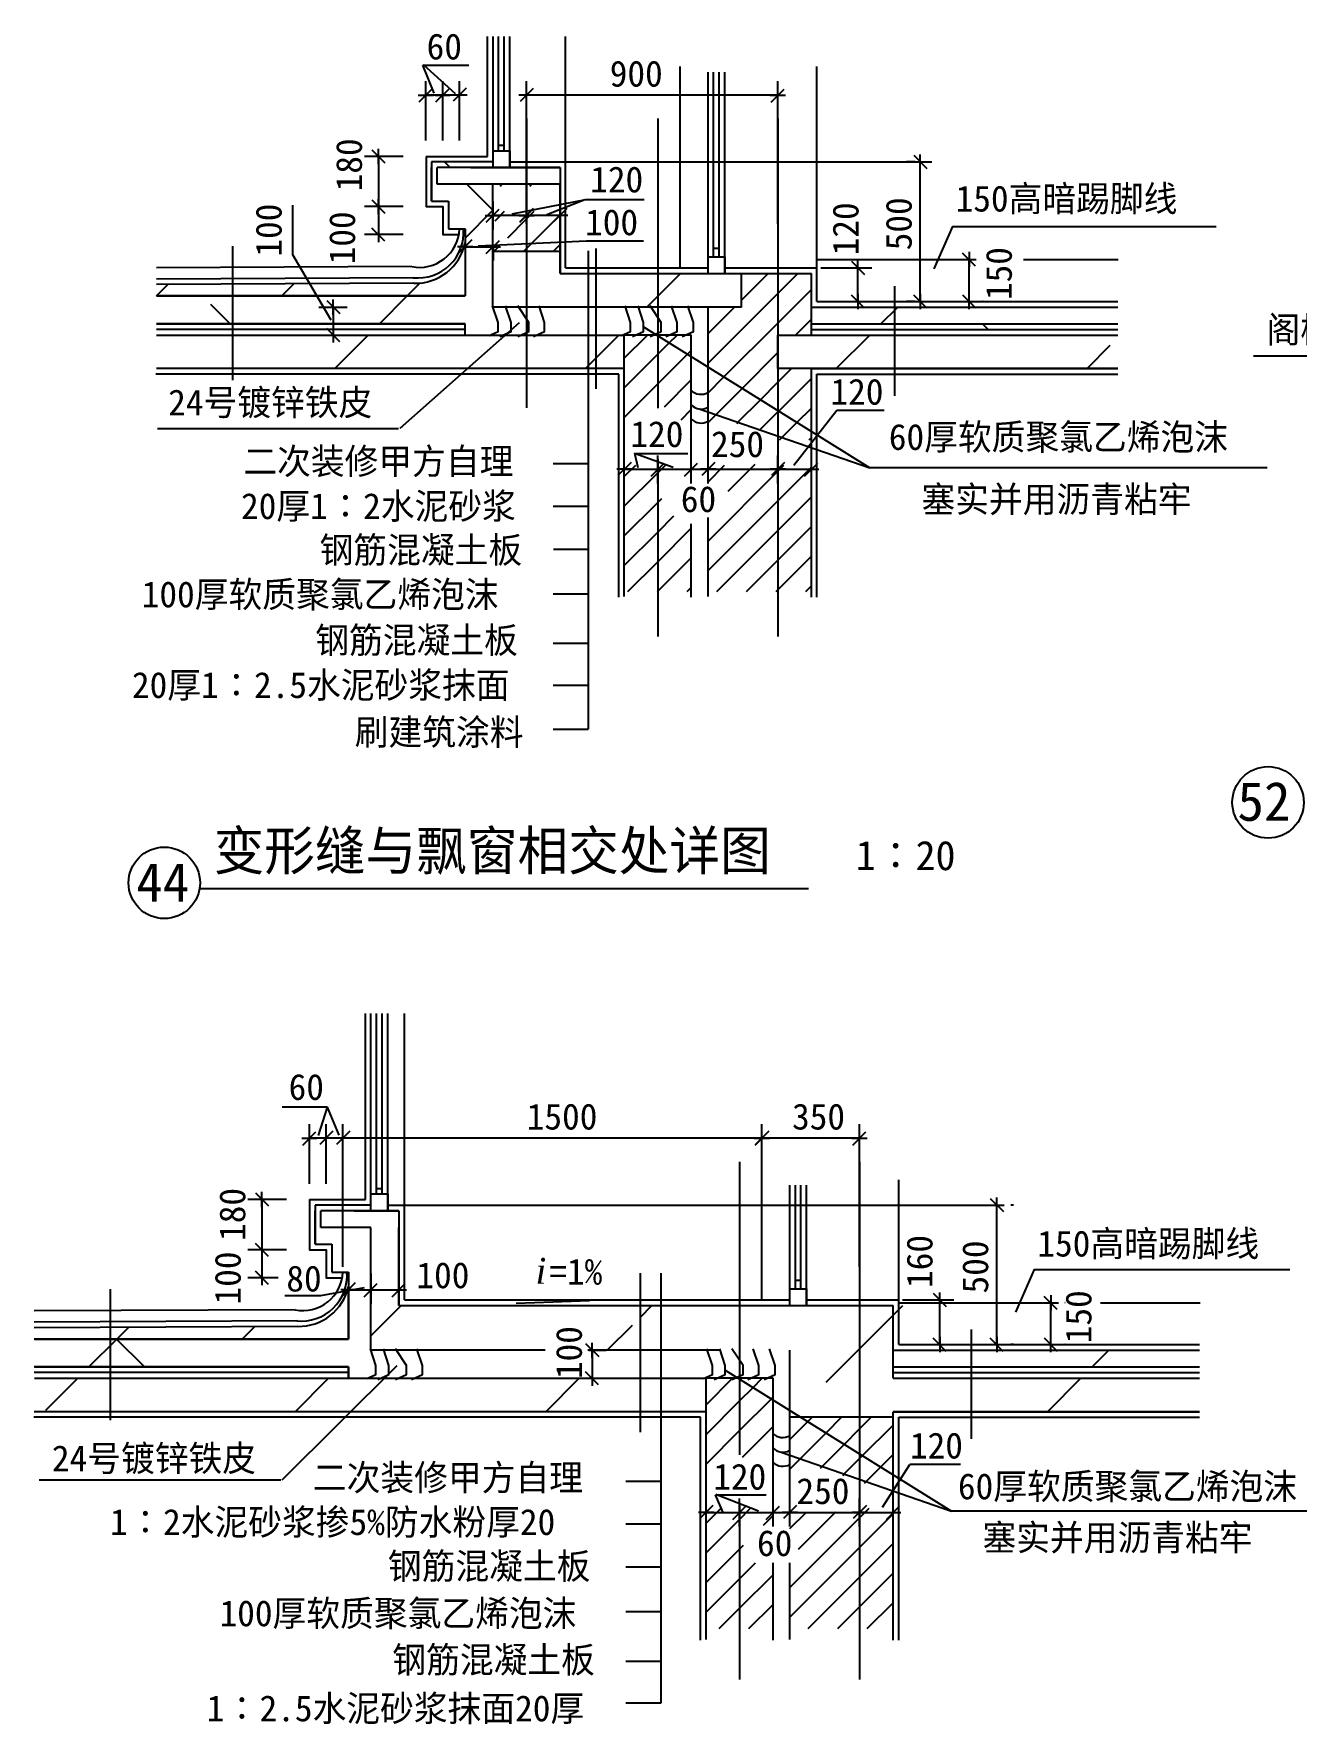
# Model space of a CAD drawing. Header units: metres. Extents: x 291 to 9595, y 493 to 10736.
# Drawn here: x 378 to 4898, y 4685 to 10736 of the extents above; entities that cross this region are included whole.
import ezdxf

# ---------------------------------------------------------------- set-up
doc = ezdxf.new("R2010")
doc.units = ezdxf.units.M
for name, color, linetype in [('A-AXI', 3, 'Continuous'), ('BD', 7, 'Continuous'), ('PUB_DIM', 3, 'Continuous'), ('PUB_TEXT', 7, 'Continuous'), ('S_DOTE', 7, 'Continuous'), ('WALL', 7, 'Continuous'), ('WQ', 7, 'Continuous')]:
    doc.layers.add(name, color=color, linetype=linetype)
pattern_1 = [(45, (0, 0), (-449.013, 449.013), [])]
pattern_2 = [(45, (0, 0), (-224.506, 224.506), [])]

# ---------------------------------------------------------------- blocks, each defined once
blk = doc.blocks.new('_DIMX')
blk.add_line((-137.07, -0.03), (135.36, -0.03))
blk.add_lwpolyline([(-120.56, -122.9), (113.73, 110.61)])

msp = doc.modelspace()

# ---------------------------------------------------------------- hatches: boundary and pattern name
h = msp.add_hatch()
h.set_pattern_fill('ANSI38', scale=300)
h.paths.add_polyline_path([(2021.8, 10196.84), (1822.05, 10196.84), (1822.05, 10256.84), (1942.49, 10256.84), (1942.49, 10256.85), (2022.05, 10256.85), (2022.05, 10276.84), (1802.05, 10276.84), (1802.05, 10136.84), (1862.05, 10136.84), (1862.05, 10036.84), (1921.8, 10036.84), (1921.8, 9797.33), (1088.84, 9797.33), (1088.84, 9697.33), (1921.8, 9697.33), (1921.8, 9657.33), (2011.16, 9657.33), (2040.08, 9670.48), (2040.08, 9702.56), (2021.98, 9757.33), (2021.8, 9757.33)])
h.paths.add_polyline_path([(1049.44, 9797.33), (844.75, 9797.33), (844.75, 9697.33), (1049.44, 9697.33)])
h.paths.add_polyline_path([(1088.84, 9797.33), (1049.44, 9797.33), (1049.44, 9697.33), (1088.84, 9697.33)])
h = msp.add_hatch()
h.set_pattern_fill('ANSI31', scale=1000)
h.paths.add_polyline_path([(2141.99, 9957.33), (2021.8, 9957.33), (2021.8, 9757.88), (2021.98, 9757.33), (2141.98, 9757.33)])
h.paths.add_polyline_path([(2362.93, 9877.33), (2262.05, 9877.33), (2262.05, 9957.33), (2141.99, 9957.33), (2141.98, 9757.33), (2362.93, 9757.33)])
h.paths.add_polyline_path([(2611.99, 9877.33), (2391.32, 9877.33), (2391.32, 9757.33), (2542.94, 9757.33), (2542.94, 9757.33), (2611.99, 9757.33)])
h.paths.add_polyline_path([(2391.32, 9877.33), (2362.93, 9877.33), (2362.93, 9757.33), (2391.32, 9757.33)])
h.paths.add_polyline_path([(2912.03, 9877.33), (2611.99, 9877.33), (2611.99, 9757.33), (2912.03, 9757.33)])
h.paths.add_polyline_path([(3404.37, 9657.33), (3041.99, 9657.33), (3041.99, 9537.33), (3404.37, 9537.33)])
h.paths.add_polyline_path([(3441.66, 9657.33), (3404.37, 9657.33), (3404.37, 9537.33), (3441.66, 9537.33)])
h.paths.add_polyline_path([(4232.59, 9657.33), (3441.66, 9657.33), (3441.66, 9537.33), (4232.59, 9537.33)])
h.paths.add_polyline_path([(2105.25, 9657.33), (1088.84, 9657.33), (1088.84, 9537.33), (2075.36, 9537.33)])
h.paths.add_polyline_path([(2362.93, 9657.33), (2141.98, 9657.33), (2141.98, 9537.33), (2362.93, 9537.33)])
h.paths.add_polyline_path([(2141.98, 9657.33), (2105.25, 9657.33), (2075.36, 9537.33), (2141.98, 9537.33)])
h.paths.add_polyline_path([(2391.32, 9657.33), (2362.93, 9657.33), (2362.93, 9537.33), (2391.32, 9537.33)])
h.paths.add_polyline_path([(2492.03, 9657.33), (2391.32, 9657.33), (2391.32, 9537.33), (2492.03, 9537.33)])
h.paths.add_polyline_path([(1049.44, 9657.33), (844.75, 9657.33), (844.75, 9537.33), (1049.44, 9537.33)])
h.paths.add_polyline_path([(1088.84, 9657.33), (1049.44, 9657.33), (1049.44, 9537.33), (1088.84, 9537.33)])
h.paths.add_polyline_path([(2262.05, 10256.84), (2141.99, 10256.84), (2141.99, 10196.84), (2262.05, 10196.84)])
h.paths.add_polyline_path([(2141.99, 10256.84), (1822.05, 10256.84), (1822.05, 10196.84), (2141.99, 10196.84)])
h = msp.add_hatch()
h.set_pattern_fill('ANSI31', scale=1000)
h.paths.add_polyline_path([(2001.8, 10256.84), (1822.05, 10256.84), (1822.05, 10196.84), (2001.8, 10196.84)])
h = msp.add_hatch()
h.set_pattern_fill('AR-CONC', scale=20)
h.paths.add_polyline_path([(2001.8, 10256.84), (1822.05, 10256.84), (1822.05, 10196.84), (2001.8, 10196.84)])
h = msp.add_hatch()
h.set_pattern_fill('AN32C', scale=100)
h.set_pattern_definition(pattern_2)
h.paths.add_polyline_path([(1049.44, 9839.19), (816.44, 9838.06), (816.44, 9797.33), (1049.44, 9797.33)])
h.paths.add_polyline_path([(1088.84, 9839.38), (1049.44, 9839.19), (1049.44, 9797.33), (1088.84, 9797.33)])
h.paths.add_polyline_path([(1921.8, 9934.14, -0.28), (1759.01, 9842.62), (1088.84, 9839.38), (1088.84, 9797.33), (1921.8, 9797.33)])
h = msp.add_hatch()
h.set_pattern_fill('AN33C', scale=200)
h.set_pattern_definition(pattern_1)
h.paths.add_polyline_path([(2141.99, 9957.33), (2021.8, 9957.33), (2021.8, 9757.88), (2021.98, 9757.33), (2141.98, 9757.33)])
h.paths.add_polyline_path([(2362.93, 9877.33), (2262.05, 9877.33), (2262.05, 9957.33), (2141.99, 9957.33), (2141.98, 9757.33), (2362.93, 9757.33)])
h.paths.add_polyline_path([(2611.99, 9877.33), (2391.32, 9877.33), (2391.32, 9757.33), (2542.94, 9757.33), (2542.94, 9757.33), (2611.99, 9757.33)])
h.paths.add_polyline_path([(2912.03, 9877.33), (2611.99, 9877.33), (2611.99, 9757.33), (2912.03, 9757.33)])
h.paths.add_polyline_path([(2391.32, 9877.33), (2362.93, 9877.33), (2362.93, 9757.33), (2391.32, 9757.33)])
h.paths.add_polyline_path([(1049.44, 9657.33), (844.75, 9657.33), (844.75, 9537.33), (1049.44, 9537.33)])
h.paths.add_polyline_path([(1088.84, 9657.33), (1049.44, 9657.33), (1049.44, 9537.33), (1088.84, 9537.33)])
h.paths.add_polyline_path([(2105.25, 9657.33), (1088.84, 9657.33), (1088.84, 9537.33), (2075.36, 9537.33)])
h.paths.add_polyline_path([(2362.93, 9657.33), (2141.98, 9657.33), (2141.98, 9537.33), (2362.93, 9537.33)])
h.paths.add_polyline_path([(2492.03, 9657.33), (2391.32, 9657.33), (2391.32, 9537.33), (2492.03, 9537.33)])
h.paths.add_polyline_path([(2141.98, 9657.33), (2105.25, 9657.33), (2075.36, 9537.33), (2141.98, 9537.33)])
h.paths.add_polyline_path([(2391.32, 9657.33), (2362.93, 9657.33), (2362.93, 9537.33), (2391.32, 9537.33)])
h.paths.add_polyline_path([(3404.37, 9657.33), (3041.99, 9657.33), (3041.99, 9537.33), (3404.37, 9537.33)])
h.paths.add_polyline_path([(3441.66, 9657.33), (3404.37, 9657.33), (3404.37, 9537.33), (3441.66, 9537.33)])
h.paths.add_polyline_path([(4232.59, 9657.33), (3441.66, 9657.33), (3441.66, 9537.33), (4232.59, 9537.33)])
h = msp.add_hatch()
h.set_pattern_fill('AN33C', scale=200)
h.set_pattern_definition(pattern_1)
h.paths.add_polyline_path([(4259.32, 9757.33), (3441.66, 9757.33), (3441.66, 9697.33), (4259.32, 9697.33)])
h.paths.add_polyline_path([(3441.66, 9757.33), (3404.37, 9757.33), (3404.37, 9697.33), (3441.66, 9697.33)])
h.paths.add_polyline_path([(3404.37, 9757.33), (3162.03, 9757.33), (3162.03, 9697.33), (3404.37, 9697.33)])
h = msp.add_hatch()
h.set_pattern_fill('ANSI38', scale=300)
h.paths.add_polyline_path([(3644.2, 9697.33), (3162.03, 9697.33), (3162.03, 9677.33), (3644.2, 9677.33)])
h.paths.add_polyline_path([(4259.32, 9697.33), (3681.6, 9697.33), (3681.6, 9677.33), (4259.32, 9677.33)])
h.paths.add_polyline_path([(3681.6, 9697.33), (3644.2, 9697.33), (3644.2, 9677.33), (3681.6, 9677.33)])
h = msp.add_hatch()
h.set_pattern_fill('ANSI38', scale=300)
h.paths.add_polyline_path([(1584.6, 6462.68), (1404.86, 6462.68), (1404.86, 6522.68), (1525.29, 6522.68), (1525.29, 6522.68), (1584.86, 6522.68), (1584.86, 6542.68), (1384.86, 6542.68), (1384.86, 6402.68), (1444.86, 6402.68), (1444.86, 6302.68), (1504.6, 6302.68), (1504.6, 6063.16), (1504.6, 5963.16), (1504.6, 5923.16), (1584.6, 5923.16), (1584.6, 5983.16)])
h = msp.add_hatch()
h.set_pattern_fill('AN33C', scale=200)
h.set_pattern_definition(pattern_1)
h.paths.add_polyline_path([(612.25, 5923.16), (420.61, 5923.16), (420.61, 5803.16), (612.25, 5803.16)])
h.paths.add_polyline_path([(651.65, 5923.16), (612.25, 5923.16), (612.25, 5803.16), (651.65, 5803.16)])
h.paths.add_polyline_path([(1668.06, 5923.16), (651.65, 5923.16), (651.65, 5803.16), (1638.17, 5803.16)])
h.paths.add_polyline_path([(2521.22, 5923.16), (1668.06, 5923.16), (1638.17, 5803.16), (2521.22, 5803.16)])
h.paths.add_polyline_path([(2914.86, 5923.16), (2549.6, 5923.16), (2549.6, 5803.16), (2914.86, 5803.16)])
h.paths.add_polyline_path([(3827.2, 5923.16), (3584.86, 5923.16), (3584.86, 5803.16), (3827.2, 5803.16)])
h.paths.add_polyline_path([(4625.32, 5923.16), (3864.49, 5923.16), (3864.49, 5803.16), (4625.32, 5803.16)])
h.paths.add_polyline_path([(3864.49, 5923.16), (3827.2, 5923.16), (3827.2, 5803.16), (3864.49, 5803.16)])
h.paths.add_polyline_path([(3034.82, 6183.16), (2549.6, 6183.16), (2549.6, 6023.16), (3034.82, 6023.16)])
h.paths.add_polyline_path([(3464.82, 6183.16), (3034.82, 6183.16), (3034.82, 6023.16), (3214.86, 6023.16), (3214.86, 5808.41), (3255.37, 5783.16), (3464.82, 5783.16)])
h.paths.add_polyline_path([(3584.86, 6183.16), (3464.82, 6183.16), (3464.82, 5783.16), (3584.86, 5783.16), (3584.86, 5923.16)])
h.paths.add_polyline_path([(2521.22, 6183.16), (1684.86, 6183.16), (1684.86, 6522.68), (1404.86, 6522.68), (1404.86, 6462.68), (1584.6, 6462.68), (1584.6, 6023.72), (1584.79, 6023.16), (2521.22, 6023.16)])
h = msp.add_hatch()
h.set_pattern_fill('AR-CONC', scale=20)
h.paths.add_polyline_path([(1584.6, 6522.68), (1404.86, 6522.68), (1404.86, 6462.68), (1584.6, 6462.68)])
h = msp.add_hatch()
h.set_pattern_fill('ANSI31', scale=1000)
h.paths.add_polyline_path([(1584.6, 6522.68), (1404.86, 6522.68), (1404.86, 6462.68), (1584.6, 6462.68)])
h = msp.add_hatch()
h.set_pattern_fill('ANSI31', scale=1000)
h.paths.add_polyline_path([(1684.86, 6183.16), (1684.86, 6522.68), (1404.86, 6522.68), (1404.86, 6462.68), (1584.6, 6462.68), (1584.6, 6023.72), (1584.79, 6023.16), (2521.22, 6023.16), (2521.22, 6183.16)])
h.paths.add_polyline_path([(2904.82, 6183.16), (2549.6, 6183.16), (2549.6, 6023.16), (2904.82, 6023.16)])
h.paths.add_polyline_path([(3334.82, 6183.16), (2904.82, 6183.16), (2904.82, 6023.16), (3084.86, 6023.16), (3084.86, 5808.41), (3125.37, 5783.16), (3334.82, 5783.16)])
h.paths.add_polyline_path([(3454.86, 5923.16), (3454.86, 6183.16), (3334.82, 6183.16), (3334.82, 5783.16), (3454.86, 5783.16)])
h = msp.add_hatch()
h.set_pattern_fill('AN32C', scale=100)
h.set_pattern_definition(pattern_2)
h.paths.add_polyline_path([(612.25, 6105.02), (379.24, 6103.89), (379.24, 6063.16), (612.25, 6063.16)])
h.paths.add_polyline_path([(651.65, 6105.21), (612.25, 6105.02), (612.25, 6063.16), (651.65, 6063.16)])
h.paths.add_polyline_path([(1484.6, 6199.98, -0.28), (1321.82, 6108.46), (651.65, 6105.21), (651.65, 6063.16), (1484.6, 6063.16)])
h = msp.add_hatch()
h.set_pattern_fill('ANSI38', scale=300)
h.paths.add_polyline_path([(612.25, 6063.16), (379.24, 6063.16), (379.24, 5963.16), (612.25, 5963.16)])
h.paths.add_polyline_path([(651.65, 6063.16), (612.25, 6063.16), (612.25, 5963.16), (651.65, 5963.16)])
h.paths.add_polyline_path([(1484.6, 6063.16), (651.65, 6063.16), (651.65, 5963.16), (1484.6, 5963.16)])
h = msp.add_hatch()
h.set_pattern_fill('AN33C', scale=200)
h.set_pattern_definition(pattern_1)
h.paths.add_polyline_path([(4552.15, 6023.16), (3734.49, 6023.16), (3734.49, 5963.16), (4552.15, 5963.16)])
h.paths.add_polyline_path([(3734.49, 6023.16), (3697.2, 6023.16), (3697.2, 5963.16), (3734.49, 5963.16)])
h.paths.add_polyline_path([(3697.2, 6023.16), (3454.86, 6023.16), (3454.86, 5963.16), (3697.2, 5963.16)])
h = msp.add_hatch()
h.set_pattern_fill('ANSI38', scale=300)
h.paths.add_polyline_path([(3937.04, 5963.16), (3454.86, 5963.16), (3454.86, 5943.16), (3937.04, 5943.16)])
h.paths.add_polyline_path([(4552.15, 5963.16), (3974.43, 5963.16), (3974.43, 5943.16), (4552.15, 5943.16)])
h.paths.add_polyline_path([(3974.43, 5963.16), (3937.04, 5963.16), (3937.04, 5943.16), (3974.43, 5943.16)])
h = msp.add_hatch()
h.set_pattern_fill('ANSI31', scale=1000)
h.paths.add_polyline_path([(612.25, 5923.16), (420.61, 5923.16), (420.61, 5803.16), (612.25, 5803.16)])
h.paths.add_polyline_path([(651.65, 5923.16), (612.25, 5923.16), (612.25, 5803.16), (651.65, 5803.16)])
h.paths.add_polyline_path([(1668.06, 5923.16), (651.65, 5923.16), (651.65, 5803.16), (1638.17, 5803.16)])
h.paths.add_polyline_path([(2521.22, 5923.16), (1668.06, 5923.16), (1638.17, 5803.16), (2521.22, 5803.16)])
h.paths.add_polyline_path([(2914.86, 5923.16), (2549.6, 5923.16), (2549.6, 5803.16), (2914.86, 5803.16)])
h.paths.add_polyline_path([(2549.6, 5923.16), (2521.22, 5923.16), (2521.22, 5803.16), (2549.6, 5803.16)])
h.paths.add_polyline_path([(3827.2, 5923.16), (3584.86, 5923.16), (3584.86, 5803.16), (3827.2, 5803.16)])
h.paths.add_polyline_path([(3864.49, 5923.16), (3827.2, 5923.16), (3827.2, 5803.16), (3864.49, 5803.16)])
h.paths.add_polyline_path([(4625.32, 5923.16), (3864.49, 5923.16), (3864.49, 5803.16), (4625.32, 5803.16)])

# ---------------------------------------------------------------- linework, layer by layer
for p, q in [((2002.05, 10296.85), (2002.05, 10725.31)), ((2022.05, 10316.85), (2022.05, 10725.31)), ((2042.05, 10316.85), (2042.05, 10725.31)), ((2062.05, 10316.85), (2062.05, 10725.31)), ((2082.05, 10316.85), (2082.05, 10725.31)), ((2282.05, 10067.96), (2282.05, 10725.31)), ((1810.91, 10522.95), (1771.26, 10622.97)), ((1771.26, 10622.97), (1935.79, 10622.97)), ((1887.23, 10520.97), (1773.25, 10623.96)), ((2691.99, 9897.3), (2691.99, 10618.46)), ((2792.03, 9937.33), (2792.03, 10598.46)), ((2812.03, 9937.33), (2812.03, 10598.46)), ((2832.03, 9937.33), (2832.03, 10598.46)), ((2852.03, 9937.33), (2852.03, 10598.46)), ((3182.03, 9777.3), (3182.03, 10618.46)), ((1782.05, 10296.85), (2002.05, 10296.85)), ((2022.05, 10256.85), (2022.05, 10316.85)), ((2022.05, 10256.85), (2022.05, 10316.85)), ((2022.05, 10316.85), (2082.05, 10316.85)), ((2022.05, 10316.85), (2082.05, 10316.85)), ((2022.05, 10256.85), (2022.05, 10316.85)), ((2022.05, 10316.85), (2082.05, 10316.85)), ((2042.05, 10336.85), (2062.05, 10336.85)), ((2082.05, 10256.85), (2082.05, 10316.85)), ((2082.05, 10256.85), (2082.05, 10316.85)), ((2082.05, 10316.85), (2082.05, 10256.85)), ((1802.05, 10276.84), (1802.05, 10136.84)), ((1802.05, 10136.84), (1802.05, 10256.84)), ((2082.05, 10276.85), (2282.05, 10276.85)), ((2262.05, 10256.85), (2262.05, 9877.33)), ((2047.38, 10190.53), (2053.69, 10196.84)), ((2153.45, 10190.53), (2159.76, 10196.84)), ((2259.51, 10190.53), (2262.05, 10193.07)), ((1305.73, 9944.04), (1305.73, 10122.58)), ((1802.05, 10136.84), (1862.05, 10136.84)), ((1862.05, 10136.84), (1862.05, 10036.84)), ((2090.81, 10091.09), (2354.76, 10142.73)), ((2215.11, 10089.12), (2350.53, 10142.7)), ((2354.76, 10142.73), (2563.33, 10142.73)), ((2029.49, 10066.58), (2063.45, 10100.53)), ((2074.52, 10005.54), (2141.99, 10073.01)), ((2141.99, 10073.01), (2169.51, 10100.53)), ((2141.99, 9966.94), (2262.05, 10087.01)), ((2282.05, 9897.33), (2282.05, 10067.96)), ((1862.05, 10036.84), (1921.8, 10036.84)), ((1921.8, 10036.84), (1921.8, 9797.33)), ((1968.67, 9976.81), (2357.16, 9994.75)), ((2357.16, 9994.75), (2561.2, 9994.75)), ((1088.84, 9975.57), (1088.84, 9495.77)), ((1442.6, 9711.06), (1305.73, 9944.04)), ((2021.8, 9957.33), (2262.05, 9957.33)), ((2026.31, 9957.33), (2045.56, 9976.58)), ((2132.37, 9957.33), (2141.99, 9966.94)), ((2238.44, 9957.33), (2262.05, 9980.94)), ((2362.93, 9958.87), (2362.93, 8246.82)), ((2391.32, 9464.2), (2391.32, 9967.03)), ((2792.03, 9877.33), (2792.03, 9937.33)), ((2792.03, 9877.33), (2792.03, 9937.33)), ((2792.03, 9937.33), (2852.03, 9937.33)), ((2792.03, 9937.33), (2852.03, 9937.33)), ((2792.03, 9877.33), (2792.03, 9937.33)), ((2792.03, 9937.33), (2852.03, 9937.33)), ((2832.03, 9967.33), (2812.03, 9967.33)), ((2852.03, 9877.33), (2852.03, 9937.33)), ((2852.03, 9877.33), (2852.03, 9937.33)), ((2852.03, 9937.33), (2852.03, 9877.33)), ((2262.05, 9877.33), (3162.03, 9877.33)), ((2282.05, 9897.33), (2562.03, 9897.3)), ((2912.03, 9757.33), (2912.03, 9877.33)), ((2912.03, 9782.39), (3006.97, 9877.33)), ((3041.99, 9806.28), (3113.04, 9877.33)), ((3162.03, 9657.33), (3162.03, 9877.33)), ((2792.03, 9556.32), (3041.99, 9806.28)), ((3041.99, 9700.22), (3162.03, 9820.26)), ((3459.25, 9831.8), (3459.25, 9439.99)), ((816.84, 9797.33), (1921.8, 9797.33)), ((2542.03, 9757.33), (2021.8, 9757.33)), ((2912.03, 9757.33), (2021.8, 9757.33)), ((2792.03, 9662.39), (2886.97, 9757.33)), ((2792.03, 9132.36), (2792.03, 9757.33)), ((3162.03, 9757.33), (4259.32, 9757.33)), ((816.84, 9697.33), (1921.8, 9697.33)), ((1921.8, 9657.33), (1921.8, 9697.33)), ((2561.03, 9686.52), (3371.35, 9181.57)), ((2848.91, 9507.13), (3041.99, 9700.22)), ((3105.17, 9657.33), (3162.03, 9714.19)), ((3162.03, 9697.33), (4259.32, 9697.33)), ((816.84, 9657.33), (2492.03, 9657.33)), ((2492.03, 8721.47), (2492.03, 9657.33)), ((2732.03, 9657.33), (2492.03, 9657.33)), ((2492.03, 9574.52), (2574.84, 9657.33)), ((2611.99, 9588.41), (2652.87, 9629.3)), ((2652.87, 9629.3), (2680.91, 9657.33)), ((2732.03, 9127.36), (2732.03, 9657.33)), ((3041.99, 9657.33), (4259.38, 9657.33)), ((3041.99, 9537.33), (3041.99, 9657.33)), ((3162.03, 9677.33), (4259.38, 9677.33)), ((2492.03, 9468.45), (2611.99, 9588.41)), ((2611.99, 9482.35), (2718.22, 9588.58)), ((2718.22, 9588.58), (2732.03, 9602.39)), ((2914.25, 9466.41), (3041.99, 9594.15)), ((4744.8, 9583.25), (5813.23, 9583.25)), ((2472.03, 9517.33), (814.78, 9517.33)), ((2492.03, 9537.33), (816.44, 9537.33)), ((2472.03, 8719.06), (2472.03, 9517.33)), ((2792.03, 9450.26), (2848.91, 9507.13)), ((4259.38, 9537.33), (3041.99, 9537.33)), ((3041.99, 9488.08), (3091.24, 9537.33)), ((3044.94, 9384.97), (3162.03, 9502.06)), ((3162.03, 8719.48), (3162.03, 9537.33)), ((3182.03, 9300.88), (3182.03, 9517.33)), ((3182.03, 8719.06), (3182.03, 9517.33)), ((3182.03, 9517.33), (4259.38, 9517.33)), ((2492.03, 9362.39), (2611.99, 9482.35)), ((2636.38, 9400.67), (2732.03, 9496.32)), ((2819.9, 9372.06), (2914.25, 9466.41)), ((2979.6, 9425.69), (3041.99, 9488.08)), ((2695.2, 9353.43), (2732.03, 9390.26)), ((2898.73, 9344.83), (2979.6, 9425.69)), ((2977.57, 9317.6), (3041.98, 9382.02)), ((3041.98, 9382.02), (3044.94, 9384.97)), ((3098.96, 9191.65), (3253.49, 9388.14)), ((3110.29, 9344.25), (3162.03, 9395.99)), ((3253.49, 9388.14), (3423.23, 9388.14)), ((821.1, 9322.77), (1683.75, 9322.77)), ((2792.03, 9344.19), (2819.9, 9372.06)), ((2894.79, 9340.88), (2898.73, 9344.83)), ((3056.4, 9290.36), (3110.29, 9344.25)), ((2729.37, 9281.53), (2732.03, 9284.19)), ((2976.25, 9316.28), (2977.57, 9317.6)), ((3047.57, 9281.53), (3056.4, 9290.36)), ((3153.63, 9281.53), (3162.03, 9289.93)), ((2237.49, 9197.75), (2363.14, 9197.75)), ((2528.74, 9233.05), (2719.26, 9233.05)), ((2667.3, 9183.13), (2528.74, 9233.05)), ((2542.06, 9182.46), (2529.4, 9233.05)), ((2492.03, 9150.26), (2533.31, 9191.53)), ((2492.03, 9044.19), (2611.98, 9164.15)), ((2611.98, 9164.15), (2639.37, 9191.53)), ((2792.03, 9132.06), (2851.5, 9191.53)), ((2792.03, 8919.93), (3041.98, 9169.88)), ((2864.34, 9098.31), (2960.68, 9194.64)), ((3041.98, 9169.88), (3063.63, 9191.53)), ((3041.98, 9063.81), (3162.03, 9183.86)), ((4793.86, 9181.57), (3371.35, 9181.57)), ((3041.98, 8957.75), (3162.03, 9077.79)), ((2237.61, 9044.72), (2363.27, 9044.72)), ((2492.03, 8938.12), (2611.98, 9058.08)), ((2611.98, 9058.08), (2626.45, 9072.55)), ((2792.03, 8813.86), (3041.98, 9063.81)), ((2611.98, 8952.01), (2669.66, 9009.69)), ((2611.98, 8845.94), (2732.03, 8965.99)), ((2732.03, 8719.48), (2732.03, 8981.64)), ((2792.03, 8721.47), (2792.03, 9004.12)), ((2823.44, 8739.21), (3041.98, 8957.75)), ((3041.98, 8851.68), (3162.03, 8971.73)), ((2492.03, 8832.06), (2611.98, 8952.01)), ((2238.59, 8890.8), (2364.24, 8890.8)), ((2505.24, 8739.21), (2611.98, 8845.94)), ((2611.98, 8739.88), (2732.03, 8859.93)), ((2929.51, 8739.21), (3041.98, 8851.68)), ((3041.98, 8745.61), (3162.03, 8865.66)), ((2237.55, 8730.84), (2363.2, 8730.84)), ((2611.31, 8739.21), (2611.98, 8739.88)), ((2717.38, 8739.21), (2732.03, 8753.86)), ((3035.57, 8739.21), (3041.98, 8745.61)), ((3141.64, 8739.21), (3162.03, 8759.6)), ((2237.95, 8553.86), (2363.61, 8553.86)), ((2237.82, 8403.58), (2363.47, 8403.58)), ((2236.89, 8246.6), (2362.55, 8246.6)), ((1564.86, 6562.68), (1564.86, 7228.82)), ((1584.86, 6582.68), (1584.86, 7228.82)), ((1604.86, 6582.68), (1604.86, 7228.82)), ((1624.86, 6582.68), (1624.86, 7228.82)), ((1644.86, 6582.68), (1644.86, 7228.82)), ((1704.86, 6333.79), (1704.86, 7228.82)), ((1429.5, 6893.41), (1266.54, 6893.41)), ((1428.18, 6893.41), (1396.38, 6791.48)), ((1470.57, 6792.8), (1429.5, 6893.41)), ((1604.86, 6602.68), (1624.86, 6602.68)), ((2984.86, 6203.13), (2984.86, 6633.51)), ((3084.86, 6243.16), (3084.86, 6613.51)), ((3104.86, 6243.16), (3104.86, 6613.51)), ((3124.86, 6243.16), (3124.86, 6613.51)), ((3144.86, 6243.16), (3144.86, 6613.51)), ((3474.86, 6043.13), (3474.86, 6633.51)), ((1364.86, 6562.68), (1564.86, 6562.68)), ((1384.86, 6542.68), (1384.86, 6402.68)), ((1584.86, 6522.68), (1584.86, 6582.68)), ((1584.86, 6522.68), (1584.86, 6582.68)), ((1584.86, 6582.68), (1644.86, 6582.68)), ((1584.86, 6582.68), (1644.86, 6582.68)), ((1584.86, 6522.68), (1584.86, 6582.68)), ((1584.86, 6582.68), (1644.86, 6582.68)), ((1644.86, 6522.68), (1644.86, 6582.68)), ((1644.86, 6522.68), (1644.86, 6582.68)), ((1644.86, 6582.68), (1644.86, 6522.68)), ((1644.86, 6542.68), (1704.86, 6542.68)), ((1384.86, 6402.68), (1384.86, 6522.68)), ((1525.29, 6522.68), (1684.86, 6522.68)), ((1684.86, 6522.68), (1684.86, 6183.16)), ((1384.86, 6402.68), (1444.86, 6402.68)), ((1444.86, 6402.68), (1444.86, 6302.68)), ((1444.86, 6302.68), (1504.6, 6302.68)), ((1504.6, 6302.68), (1504.6, 6063.16)), ((1704.86, 6203.16), (1704.86, 6333.79)), ((2549.6, 5730.03), (2549.6, 6298.83)), ((2623.27, 6299.3), (2623.27, 4759.91)), ((651.65, 6241.41), (651.65, 5772.44)), ((1560.56, 6246.46), (1403.83, 6217.32)), ((1504.6, 6063.16), (1504.6, 6252.57)), ((3084.86, 6243.16), (3144.86, 6243.16)), ((3084.86, 6243.16), (3144.86, 6243.16)), ((3084.86, 6183.16), (3084.86, 6243.16)), ((3084.86, 6183.16), (3084.86, 6243.16)), ((3124.86, 6273.16), (3104.86, 6273.16)), ((3144.86, 6183.16), (3144.86, 6243.16)), ((3144.86, 6183.16), (3144.86, 6243.16)), ((1403.83, 6217.32), (1276.26, 6217.32)), ((1684.86, 6183.16), (3454.86, 6183.16)), ((1704.86, 6203.16), (2854.86, 6203.13)), ((3454.86, 5923.16), (3454.86, 6183.16)), ((379.65, 6063.16), (1504.6, 6063.16)), ((3734.49, 6097.62), (3734.49, 5705.81)), ((2209.14, 6023.16), (1584.6, 6023.16)), ((2834.86, 6023.16), (2361.38, 6023.16)), ((3084.86, 5409.21), (3084.86, 6023.16)), ((3454.86, 6023.16), (4552.15, 6023.16)), ((379.65, 5963.16), (1504.6, 5963.16)), ((1504.6, 5963.16), (1504.6, 5923.16)), ((2853.86, 5952.35), (3664.18, 5447.4)), ((3454.86, 5963.16), (4552.15, 5963.16)), ((3454.86, 5943.16), (4552.21, 5943.16)), ((379.65, 5923.16), (2784.86, 5923.16)), ((3024.86, 5923.16), (2784.86, 5923.16)), ((2784.86, 4987.3), (2784.86, 5923.16)), ((2784.86, 5827.92), (2880.1, 5923.16)), ((2904.82, 5841.81), (2953.36, 5890.35)), ((2953.36, 5890.35), (2986.17, 5923.16)), ((3024.86, 5399.69), (3024.86, 5923.16)), ((3454.86, 5923.16), (4552.21, 5923.16)), ((2784.86, 5721.85), (2904.82, 5841.81)), ((2904.82, 5735.74), (3018.7, 5849.63)), ((3018.7, 5849.63), (3024.86, 5855.79)), ((2764.86, 5783.16), (377.58, 5783.16)), ((2784.86, 5803.16), (379.24, 5803.16)), ((2764.86, 4984.89), (2764.86, 5783.16)), ((2914.99, 5639.85), (3024.86, 5749.72)), ((3454.86, 5783.16), (3084.86, 5783.16)), ((3084.86, 5703.65), (3149.39, 5768.19)), ((3149.39, 5768.19), (3164.37, 5783.16)), ((3214.74, 5727.47), (3270.43, 5783.16)), ((3334.82, 5741.48), (3376.5, 5783.16)), ((3345.43, 5646.03), (3454.86, 5755.46)), ((3454.86, 4985.31), (3454.86, 5803.16)), ((4552.21, 5803.16), (3454.86, 5803.16)), ((3474.86, 5566.71), (3474.86, 5783.16)), ((3474.86, 4984.89), (3474.86, 5783.16)), ((3474.86, 5783.16), (4552.21, 5783.16)), ((2784.86, 5615.79), (2904.82, 5735.74)), ((3121.97, 5634.7), (3214.74, 5727.47)), ((3280.09, 5686.75), (3334.82, 5741.48)), ((3084.86, 5597.59), (3121.97, 5634.7)), ((3200.8, 5607.46), (3280.09, 5686.75)), ((3279.64, 5580.23), (3334.81, 5635.41)), ((3334.81, 5635.41), (3345.43, 5646.03)), ((3410.78, 5605.31), (3454.86, 5649.39)), ((3194.31, 5600.97), (3200.8, 5607.46)), ((3274.51, 5575.11), (3279.64, 5580.23)), ((3358.47, 5553), (3410.78, 5605.31)), ((3416.15, 5460.95), (3515.1, 5614.59)), ((3514.53, 5615.22), (3695.51, 5615.22)), ((396.31, 5559.61), (1262.68, 5559.61)), ((2497.1, 5554.58), (2622.75, 5554.58)), ((2972.83, 5447.62), (2819.45, 5506.77)), ((3352.83, 5547.36), (3358.47, 5553)), ((2784.86, 5403.65), (2838.57, 5457.36)), ((2844.57, 5444.94), (2818.56, 5505.87)), ((2818.56, 5505.87), (3000.64, 5505.87)), ((2904.81, 5417.54), (2944.63, 5457.36)), ((3334.81, 5423.28), (3368.89, 5457.36)), ((5053.47, 5447.4), (3664.18, 5447.4)), ((2497.22, 5401.55), (2622.88, 5401.55)), ((2784.86, 5297.59), (2904.81, 5417.54)), ((2990.81, 5397.48), (3024.86, 5431.52)), ((3084.86, 5385.46), (3141.94, 5441.55)), ((3084.86, 5173.32), (3334.81, 5423.28)), ((3116.32, 5310.86), (3249.69, 5444.22)), ((3334.81, 5317.21), (3454.86, 5437.26)), ((2904.81, 5311.48), (2919.28, 5325.95)), ((3334.81, 5211.14), (3454.86, 5331.19)), ((2784.86, 5191.52), (2904.81, 5311.48)), ((3084.86, 5067.26), (3334.81, 5317.21)), ((2498.2, 5247.64), (2623.85, 5247.64)), ((2784.86, 5085.46), (2904.81, 5205.41)), ((2904.81, 5205.41), (2961.39, 5261.98)), ((2904.81, 5099.34), (3024.86, 5219.39)), ((3024.86, 4985.31), (3024.86, 5261.8)), ((3084.86, 4987.3), (3084.86, 5262.59)), ((3150.14, 5026.47), (3334.81, 5211.14)), ((3334.81, 5105.08), (3454.86, 5225.13)), ((2497.16, 5087.68), (2622.81, 5087.68)), ((2831.94, 5026.47), (2904.81, 5099.34)), ((2938, 5026.47), (3024.86, 5113.32)), ((3256.2, 5026.47), (3334.81, 5105.08)), ((3362.27, 5026.47), (3454.86, 5119.06)), ((2497.56, 4910.7), (2623.22, 4910.7)), ((2497.43, 4760.42), (2623.08, 4760.42))]:
    msp.add_line(p, q)
for points in [[(1782.05, 10296.85), (1782.05, 10116.84), (1842.05, 10116.84), (1842.05, 10016.84), (1899.57, 10016.84)], [(2282.05, 10276.85), (2691.99, 10276.85)], [(2691.99, 10276.85), (3593.34, 10276.85)], [(3601.32, 9893.99), (3668.21, 10046.19), (4611.89, 10046.19)], [(3182.03, 9927.33), (3752.7, 9927.33)], [(3921.88, 9927.33), (4260.9, 9927.33)], [(2562.03, 9897.3), (2792.03, 9897.3)], [(2852.03, 9897.3), (3182.03, 9897.3)], [(2007.89, 9655.84), (2040.08, 9670.48), (2040.08, 9702.56), (2020.42, 9762.04)], [(2021.8, 9777.33), (2022.05, 9777.33)], [(2046.8, 9652.45), (2086.45, 9670.48), (2086.45, 9702.56), (2066.8, 9762.04)], [(2110.32, 9652.45), (2149.97, 9670.48), (2149.97, 9702.56), (2110.32, 9762.04)], [(2166.79, 9652.45), (2206.44, 9670.48), (2206.44, 9702.56), (2186.79, 9762.04)], [(2482.47, 9655.85), (2514.65, 9670.49), (2514.65, 9702.56), (2495, 9762.04)], [(2521.38, 9652.46), (2561.03, 9670.49), (2561.03, 9702.56), (2541.38, 9762.04)], [(2584.9, 9652.46), (2624.55, 9670.49), (2624.55, 9702.56), (2584.9, 9762.04)], [(2641.36, 9652.46), (2681.02, 9670.49), (2681.02, 9702.56), (2661.36, 9762.04)], [(2699.84, 9652.46), (2739.5, 9670.49), (2739.5, 9702.56), (2719.84, 9762.04)], [(3182.03, 9777.3), (4259.32, 9777.3)], [(1689.97, 9323.86), (2116.51, 9702.56)], [(2760.61, 9392.54), (3371.35, 9181.57)], [(975.07, 7676.01), (3151.41, 7676.01)], [(1364.86, 6562.68), (1364.86, 6382.68), (1424.86, 6382.68), (1424.86, 6282.68), (1482.37, 6282.68)], [(1704.86, 6542.68), (2985.05, 6542.68)], [(2985.05, 6542.68), (3853.01, 6542.68)], [(3894.15, 6159.81), (3961.04, 6312.02), (4874.98, 6312.02)], [(3084.86, 6183.16), (3084.86, 6243.16), (3144.86, 6243.16), (3144.86, 6183.16)], [(2854.86, 6203.13), (3084.86, 6203.13)], [(3144.86, 6203.13), (3474.86, 6203.13)], [(3474.86, 6193.16), (4047.25, 6193.16)], [(4197.34, 6193.16), (4553.73, 6193.16)], [(1570.7, 5921.68), (1602.88, 5936.31), (1602.88, 5968.39), (1583.23, 6027.87)], [(1584.6, 6043.16), (1584.86, 6043.16)], [(1609.61, 5918.29), (1649.26, 5936.31), (1649.26, 5968.39), (1629.61, 6027.87)], [(1673.13, 5918.29), (1712.78, 5936.31), (1712.78, 5968.39), (1673.13, 6027.87)], [(1729.59, 5918.29), (1769.25, 5936.31), (1769.25, 5968.39), (1749.59, 6027.87)], [(2775.3, 5921.68), (2807.49, 5936.31), (2807.49, 5968.39), (2787.83, 6027.87)], [(2814.21, 5918.29), (2853.86, 5936.31), (2853.86, 5968.39), (2834.21, 6027.87)], [(2877.73, 5918.29), (2917.38, 5936.31), (2917.38, 5968.39), (2877.73, 6027.87)], [(2934.19, 5918.29), (2973.85, 5936.31), (2973.85, 5968.39), (2954.19, 6027.87)], [(2992.67, 5918.29), (3032.33, 5936.31), (3032.33, 5968.39), (3012.67, 6027.87)], [(3474.86, 6043.13), (4552.15, 6043.13)], [(1267.04, 5559.61), (1679.32, 5968.39)], [(1504.6, 5923.16), (1504.6, 5963.16)], [(3053.44, 5658.37), (3664.18, 5447.4)]]:
    msp.add_lwpolyline(points)
for centre in [(4797.33, 7984.27), (844.94, 7696.26)]:
    msp.add_circle(centre, 128)
for centre, radius, start, end in [((2766.15, 9493.14), 48.2, 223.48, 302.47), ((2767.01, 9440.31), 48.2, 223.48, 301.27), ((2767.01, 9392.71), 50.57, 226.24, 299.66), ((3058.98, 5758.97), 48.2, 223.48, 302.47), ((3059.84, 5706.14), 48.2, 223.48, 301.27), ((3059.84, 5658.53), 50.57, 226.24, 299.66)]:
    msp.add_arc(centre, radius, start, end)
at = {"layer": 'A-AXI'}
for p, q in [((1921.8, 10031.44), (1921.8, 9923.49)), ((1922, 9973.49), (2021.85, 9973.49)), ((2022.05, 9971.44), (2022.05, 9923.49)), ((1504.6, 6297.28), (1504.6, 6189.33)), ((1584.86, 6297.28), (1584.86, 6189.33)), ((1684.86, 6297.28), (1684.86, 6189.33)), ((1504.8, 6239.33), (1584.66, 6239.33)), ((1584.86, 6237.28), (1584.86, 6189.33)), ((1585.06, 6239.33), (1684.66, 6239.33))]:
    msp.add_line(p, q, dxfattribs=at)
at = {"layer": 'BD'}
for points in [[(1731.3, 9902.13), (816.44, 9897.82)], [(1738.94, 9862), (816.44, 9857.82)], [(1739.01, 9842.62), (816.44, 9838.06)], [(1921.8, 9797.33), (816.44, 9797.33)], [(1921.8, 9697.33), (816.44, 9697.33)], [(1921.8, 9677.33), (816.44, 9677.33)], [(1314.11, 6167.96), (379.24, 6163.66)], [(1321.75, 6127.83), (379.24, 6123.65)], [(1321.82, 6108.46), (379.24, 6103.89)], [(1504.6, 6063.16), (379.24, 6063.16)], [(1504.6, 5963.16), (379.24, 5963.16)], [(1504.6, 5943.16), (379.24, 5943.16)]]:
    msp.add_lwpolyline(points, dxfattribs=at)
for centre, radius, start, end in [((1758.49, 10042.86), 143.46, 258.92, 357.39), ((1752.97, 10025.32), 163.73, 264.16, 3.85), ((1744.03, 10024.24), 181.68, 268.42, 348.09), ((1341.3, 6308.69), 143.46, 258.92, 357.39), ((1335.78, 6291.16), 163.73, 264.16, 3.85), ((1326.84, 6290.07), 181.68, 268.42, 348.09)]:
    msp.add_arc(centre, radius, start, end, dxfattribs=at)
at = {"layer": 'PUB_DIM'}
for p, q in [((1781.78, 10353.17), (1781.78, 10566.44)), ((1841.79, 10353.17), (1841.79, 10566.44)), ((1841.79, 10353.17), (1841.79, 10566.44)), ((1901.79, 10353.17), (1901.79, 10566.44)), ((2141.99, 10055.83), (2141.98, 10565.42)), ((3041.99, 10055.84), (3041.98, 10565.43)), ((1781.58, 10516.44), (1781.38, 10516.44)), ((1841.79, 10516.44), (1781.78, 10516.44)), ((1841.59, 10516.44), (1841.39, 10516.44)), ((1901.79, 10516.44), (1841.79, 10516.44)), ((1841.99, 10516.44), (1842.19, 10516.44)), ((1901.99, 10516.44), (1902.19, 10516.44)), ((3041.78, 10515.43), (2142.18, 10515.42)), ((1699.95, 10296.85), (1561.74, 10296.85)), ((1611.74, 10296.65), (1611.74, 10117.04)), ((3534.27, 10276.84), (3502.12, 10276.84)), ((3552.12, 9777.5), (3552.12, 10276.64)), ((1699.95, 10116.84), (1561.74, 10116.84)), ((1699.95, 10116.84), (1561.74, 10116.84)), ((1611.74, 10116.64), (1611.74, 10017.04)), ((2021.79, 10135.04), (2021.79, 10035.53)), ((2141.98, 10135.04), (2141.98, 10035.53)), ((2141.98, 10135.04), (2141.98, 10035.53)), ((2262.05, 10135.03), (2262.05, 10035.53)), ((2021.59, 10085.53), (2021.39, 10085.53)), ((2141.98, 10085.53), (2021.79, 10085.53)), ((2141.78, 10085.53), (2141.58, 10085.53)), ((2262.05, 10085.53), (2141.98, 10085.53)), ((2142.18, 10085.53), (2142.38, 10085.53)), ((2262.25, 10085.53), (2262.45, 10085.53)), ((1699.95, 10016.84), (1561.74, 10016.84)), ((3726.57, 9927.53), (3726.57, 9927.73)), ((3726.57, 9777.3), (3726.57, 9927.33)), ((3195.56, 9897.3), (3378.76, 9897.3)), ((3328.76, 9777.53), (3328.76, 9897.1)), ((1398.58, 9757.34), (1499.84, 9757.33)), ((1449.84, 9757.13), (1449.84, 9657.53)), ((3195.56, 9777.33), (3378.76, 9777.33)), ((3534.27, 9777.3), (3502.12, 9777.3)), ((3726.57, 9777.1), (3726.57, 9776.9)), ((3777.61, 9777.3), (3776.57, 9777.3)), ((1398.58, 9657.34), (1499.84, 9657.33)), ((2492.03, 9125.93), (2492.03, 9226.53)), ((2612.03, 9125.93), (2612.03, 9226.53)), ((2612.03, 9125.93), (2612.03, 9226.53)), ((2732.03, 9125.93), (2732.03, 9226.53)), ((2732.03, 9125.93), (2732.03, 9226.53)), ((2792.03, 9125.93), (2792.03, 9226.53)), ((2792.03, 9125.93), (2792.03, 9226.53)), ((3042.03, 9125.93), (3042.03, 9226.53)), ((3042.03, 9125.93), (3042.03, 9226.53)), ((3162.03, 9125.93), (3162.03, 9226.53)), ((2492.23, 9176.53), (2611.83, 9176.53)), ((2612.23, 9176.53), (2731.83, 9176.53)), ((2731.83, 9176.53), (2731.63, 9176.53)), ((2732.03, 9176.53), (2792.03, 9176.53)), ((2791.83, 9176.53), (2791.63, 9176.53)), ((2792.03, 9176.53), (3042.03, 9176.53)), ((2792.23, 9176.53), (2792.43, 9176.53)), ((3042.23, 9176.53), (3161.83, 9176.53)), ((3042.23, 9176.53), (3042.43, 9176.53)), ((1364.39, 6782.28), (1364.19, 6782.28)), ((1364.59, 6619), (1364.59, 6832.28)), ((1424.59, 6782.28), (1364.59, 6782.28)), ((1424.4, 6782.28), (1424.2, 6782.28)), ((1424.59, 6619), (1424.59, 6832.28)), ((1424.6, 6619), (1424.6, 6832.28)), ((1484.6, 6782.28), (1424.6, 6782.28)), ((1424.79, 6782.28), (1424.99, 6782.28)), ((1484.6, 6619), (1484.6, 6832.28)), ((1484.8, 6321.67), (1484.8, 6832.28)), ((1484.8, 6782.28), (1485, 6782.28)), ((2984.66, 6782.28), (1485, 6782.28)), ((2984.86, 6321.67), (2984.86, 6832.28)), ((2985.06, 6321.67), (2985.04, 6832.28)), ((3334.6, 6782.29), (2985.24, 6782.28)), ((3334.82, 6321.68), (3334.8, 6832.29)), ((1282.76, 6562.68), (1144.55, 6562.68)), ((1194.55, 6562.48), (1194.55, 6382.88)), ((3826.09, 6043.32), (3826.09, 6542.47)), ((3885.3, 6542.67), (3876.09, 6542.67)), ((1282.76, 6382.68), (1144.55, 6382.68)), ((1282.76, 6382.68), (1144.55, 6382.68)), ((1194.55, 6382.48), (1194.55, 6282.88)), ((1252.38, 6282.68), (1144.55, 6282.68)), ((3488.39, 6203.13), (3671.59, 6203.13)), ((3621.59, 6043.36), (3621.59, 6202.93)), ((4019.4, 6193.36), (4019.4, 6193.56)), ((4019.4, 6043.13), (4019.4, 6193.16)), ((4070.44, 6193.16), (4069.4, 6193.16)), ((2365.53, 6023.16), (2427.01, 6023.16)), ((2377.01, 6022.96), (2377.01, 5923.36)), ((3488.39, 6043.16), (3671.59, 6043.16)), ((3885.3, 6043.12), (3876.09, 6043.12)), ((4019.4, 6042.93), (4019.4, 6042.73)), ((4070.44, 6043.13), (4069.4, 6043.13)), ((2325.75, 5923.16), (2427.01, 5923.16)), ((2784.86, 5391.76), (2784.86, 5492.36)), ((2904.86, 5391.76), (2904.86, 5492.36)), ((2904.86, 5391.76), (2904.86, 5475.4)), ((3024.86, 5391.76), (3024.86, 5492.36)), ((3024.86, 5391.76), (3024.86, 5492.36)), ((3084.86, 5391.76), (3084.86, 5492.36)), ((3084.86, 5391.75), (3084.86, 5492.36)), ((3334.86, 5391.75), (3334.86, 5492.36)), ((3334.86, 5391.75), (3334.86, 5492.36)), ((3454.86, 5391.75), (3454.86, 5492.36)), ((2785.06, 5442.36), (2904.66, 5442.36)), ((2905.06, 5442.36), (3024.66, 5442.36)), ((3024.66, 5442.36), (3024.46, 5442.36)), ((3024.86, 5442.36), (3084.86, 5442.36)), ((3084.66, 5442.36), (3084.46, 5442.36)), ((3084.86, 5442.36), (3334.86, 5442.36)), ((3085.06, 5442.36), (3085.26, 5442.36)), ((3335.06, 5442.36), (3454.66, 5442.36)), ((3335.06, 5442.36), (3335.26, 5442.36))]:
    msp.add_line(p, q, dxfattribs=at)
msp.add_lwpolyline([(2104.4, 6192.24), (2367.76, 6200.88)], dxfattribs=at)
at = {"layer": 'S_DOTE'}
for p, q in [((2141.99, 10432.04), (2141.98, 9396.36)), ((2611.99, 10432.04), (2611.98, 9394.93)), ((3041.99, 10432.04), (3041.98, 8578.2)), ((2611.98, 9212.44), (2611.98, 8578.2)), ((2904.82, 6697.87), (2904.82, 5648.37)), ((3334.82, 6697.87), (3334.81, 4844.03)), ((2904.81, 5472.72), (2904.81, 4844.03))]:
    msp.add_line(p, q, dxfattribs=at)
at = {"layer": 'WALL'}
for p, q in [((2022.05, 10276.84), (1802.05, 10276.84)), ((2262.05, 10256.84), (1822.05, 10256.84)), ((1822.05, 10196.84), (1822.05, 10256.84)), ((2262.05, 10196.84), (1822.05, 10196.84)), ((2021.8, 9757.33), (2021.8, 10196.84)), ((1584.86, 6542.68), (1384.86, 6542.68)), ((1684.86, 6522.68), (1404.86, 6522.68)), ((1404.86, 6462.68), (1404.86, 6522.68)), ((1584.6, 6462.68), (1404.86, 6462.68)), ((1584.6, 6023.16), (1584.6, 6462.68))]:
    msp.add_line(p, q, dxfattribs=at)
at = {"layer": 'WQ'}
for p, q in [((1942.49, 10256.85), (2262.05, 10256.85)), ((2262.05, 10067.67), (2262.05, 10196.85)), ((2262.05, 9877.33), (2262.05, 10067.96)), ((3162.03, 9657.33), (4259.38, 9657.33)), ((2792.03, 9250.23), (2792.03, 9537.33)), ((3162.03, 9300.88), (3162.03, 9537.33)), ((3162.03, 9537.33), (4259.38, 9537.33)), ((1525.29, 6522.68), (1684.86, 6522.68)), ((1684.86, 6333.5), (1684.86, 6462.68)), ((1684.86, 6183.16), (1684.86, 6333.79)), ((3454.86, 5923.16), (4552.21, 5923.16)), ((3084.86, 5516.05), (3084.86, 5803.16)), ((3454.86, 5566.71), (3454.86, 5803.16)), ((3454.86, 5803.16), (4552.21, 5803.16))]:
    msp.add_line(p, q, dxfattribs=at)
for points in [[(1942.49, 10256.85), (2262.05, 10256.85)], [(1525.29, 6522.68), (1684.86, 6522.68)]]:
    msp.add_lwpolyline(points, dxfattribs=at)

# ---------------------------------------------------------------- block references
at = {"layer": 'A-AXI', "xscale": 0.2, "yscale": 0.2, "zscale": 0.2, "rotation": 180}
for p in [(1921.8, 9973.49), (1504.6, 6239.33)]:
    msp.add_blockref('_DIMX', p, dxfattribs=at)
at = {"layer": 'A-AXI', "xscale": 0.2, "yscale": 0.2, "zscale": 0.2}
for p in [(2022.05, 9973.49), (1584.86, 6239.33), (1684.86, 6239.33)]:
    msp.add_blockref('_DIMX', p, dxfattribs=at)
at = {"layer": 'PUB_DIM', "xscale": 0.2, "yscale": 0.2, "zscale": 0.2}
for p in [(1781.78, 10516.44), (1841.79, 10516.44), (3041.98, 10515.43), (2612.03, 9176.53), (2732.03, 9176.53), (3162.03, 9176.53), (1364.59, 6782.28), (2984.86, 6782.28), (3334.8, 6782.29), (2904.86, 5442.36), (3024.86, 5442.36), (3454.86, 5442.36)]:
    msp.add_blockref('_DIMX', p, dxfattribs=at)
for p, rotation in [((1901.79, 10516.44), 180), ((2141.98, 10515.42), 180), ((1611.74, 10296.85), 90), ((3552.12, 10276.84), 90), ((1611.74, 10116.84), 90), ((2021.79, 10085.53), 360), ((2141.98, 10085.53), 360), ((2141.98, 10085.53), 180), ((2262.05, 10085.53), 180), ((1611.74, 10016.84), 270), ((3328.76, 9897.3), 90), ((3726.57, 9927.33), 270), ((3328.76, 9777.33), 270), ((3552.12, 9777.3), 270), ((3726.57, 9777.3), 90), ((1449.84, 9757.33), 90), ((1449.84, 9657.33), 270), ((2492.03, 9176.53), 180), ((2792.03, 9176.53), 180), ((3042.03, 9176.53), 180), ((1424.59, 6782.28), 180), ((1484.6, 6782.28), 180), ((1484.8, 6782.28), 180), ((2985.04, 6782.28), 180), ((1194.55, 6562.68), 90), ((3826.09, 6542.67), 90), ((1194.55, 6382.68), 270), ((1194.55, 6282.68), 270), ((3621.59, 6203.13), 90), ((4019.4, 6193.16), 270), ((3621.59, 6043.16), 270), ((3826.09, 6043.12), 270), ((4019.4, 6043.13), 90), ((2377.01, 6023.16), 90), ((2377.01, 5923.16), 270), ((2784.86, 5442.36), 180), ((3084.86, 5442.36), 180), ((3334.86, 5442.36), 180)]:
    msp.add_blockref('_DIMX', p, dxfattribs=dict(at, rotation=rotation))

# ---------------------------------------------------------------- texts
for s, height, p in [('60', 93, (1784.31, 10643.68)), ('900', 93, (2440.03, 10546.46)), ('150高暗踢脚线', 93, (3678.5, 10099.32)), ('100', 93, (2351.84, 10014.58)), ('阁楼层地面标高', 93, (4791.8, 9629.87)), ('120', 93, (3230.42, 9407.88)), ('120', 93, (2514.08, 9256.21)), ('二次装修甲方自理', 93, (1127.82, 9158.97)), ('250', 93, (2802.74, 9220.35)), ('60', 93, (2694.51, 9023.46)), ('52', 139.5, (4687.78, 7918.26)), ('变形缝与飘窗相交处详图', 139.5, (1021.65, 7741.87)), ('1∶20', 105, (3321.01, 7741.77)), ('44', 139.5, (744.56, 7628.6)), ('60', 93, (1290.07, 6919.13)), ('1500', 93, (2142.75, 6813.15)), ('350', 93, (3092.81, 6813.15)), ('150高暗踢脚线', 93, (3971.33, 6358.58)), ('80', 93, (1281.82, 6233.43)), ('100', 93, (1747.68, 6245.28)), ('120', 93, (3514.98, 5635.55)), ('二次装修甲方自理', 93, (1377.01, 5520.97)), ('120', 93, (2810.57, 5524.01)), ('250', 93, (3108.63, 5472.53)), ('60', 93, (2967.44, 5286.19))]:
    msp.add_text(s, height=height).set_placement(p)
for s, rotation, p in [('180', 90, (1552.71, 10171.51)), ('120', 360, (2370.01, 10167.75)), ('100', 90, (1265.05, 9937.9)), ('120', 90, (3330.8, 9942.53)), ('500', 90, (3521.25, 9960.48)), ('100', 90, (1528.1, 9910.2)), ('150', 90, (3879.77, 9782.26)), ('180', 90, (1134.96, 6414.44)), ('160', 90, (3595.75, 6246.02)), ('100', 90, (1118.47, 6186.87)), ('500', 90, (3795.22, 6226.31)), ('150', 90, (4164.98, 6048.08)), ('100', 90, (2340.26, 5919.72))]:
    msp.add_text(s, height=93, rotation=rotation).set_placement(p)
at = {"insert": (2174.04, 6353.9), "char_height": 93, "attachment_point": 1}
msp.add_mtext('{\\fTimes New Roman|b0|i1|c0|p18;i}', dxfattribs=at)
at = {"layer": 'A-AXI'}
msp.add_text('=1%', height=93, dxfattribs=at).set_placement((2223.68, 6258.18))
at = {"layer": 'PUB_TEXT'}
for s, p in [('24号镀锌铁皮', (858.78, 9369.51)), ('60厚软质聚氯乙烯泡沫', (3439.35, 9245.98)), ('20厚1∶2水泥砂浆', (1119.68, 8998.42)), ('塞实并用沥青粘牢', (3556.26, 9022.99)), ('钢筋混凝土板', (1400.98, 8841.55)), ('100厚软质聚氯乙烯泡沫', (764.1, 8682.58)), ('钢筋混凝土板', (1385.51, 8518.64)), ('20厚1∶2.5水泥砂浆抹面', (728.97, 8357.93)), ('刷建筑涂料', (1526.87, 8189.53)), ('24号镀锌铁皮', (442.45, 5589.81)), ('60厚软质聚氯乙烯泡沫', (3686.8, 5489.55)), ('1∶2水泥砂浆掺5%防水粉厚20', (650.63, 5361.86)), ('塞实并用沥青粘牢', (3774.76, 5306.29)), ('钢筋混凝土板', (1645.42, 5204.12)), ('100厚软质聚氯乙烯泡沫', (1042.72, 5035.06)), ('钢筋混凝土板', (1661.41, 4868.82)), ('1∶2.5水泥砂浆抹面20厚', (996.21, 4694.91))]:
    msp.add_text(s, height=93, dxfattribs=at).set_placement(p)

doc.saveas('drawing.dxf')
